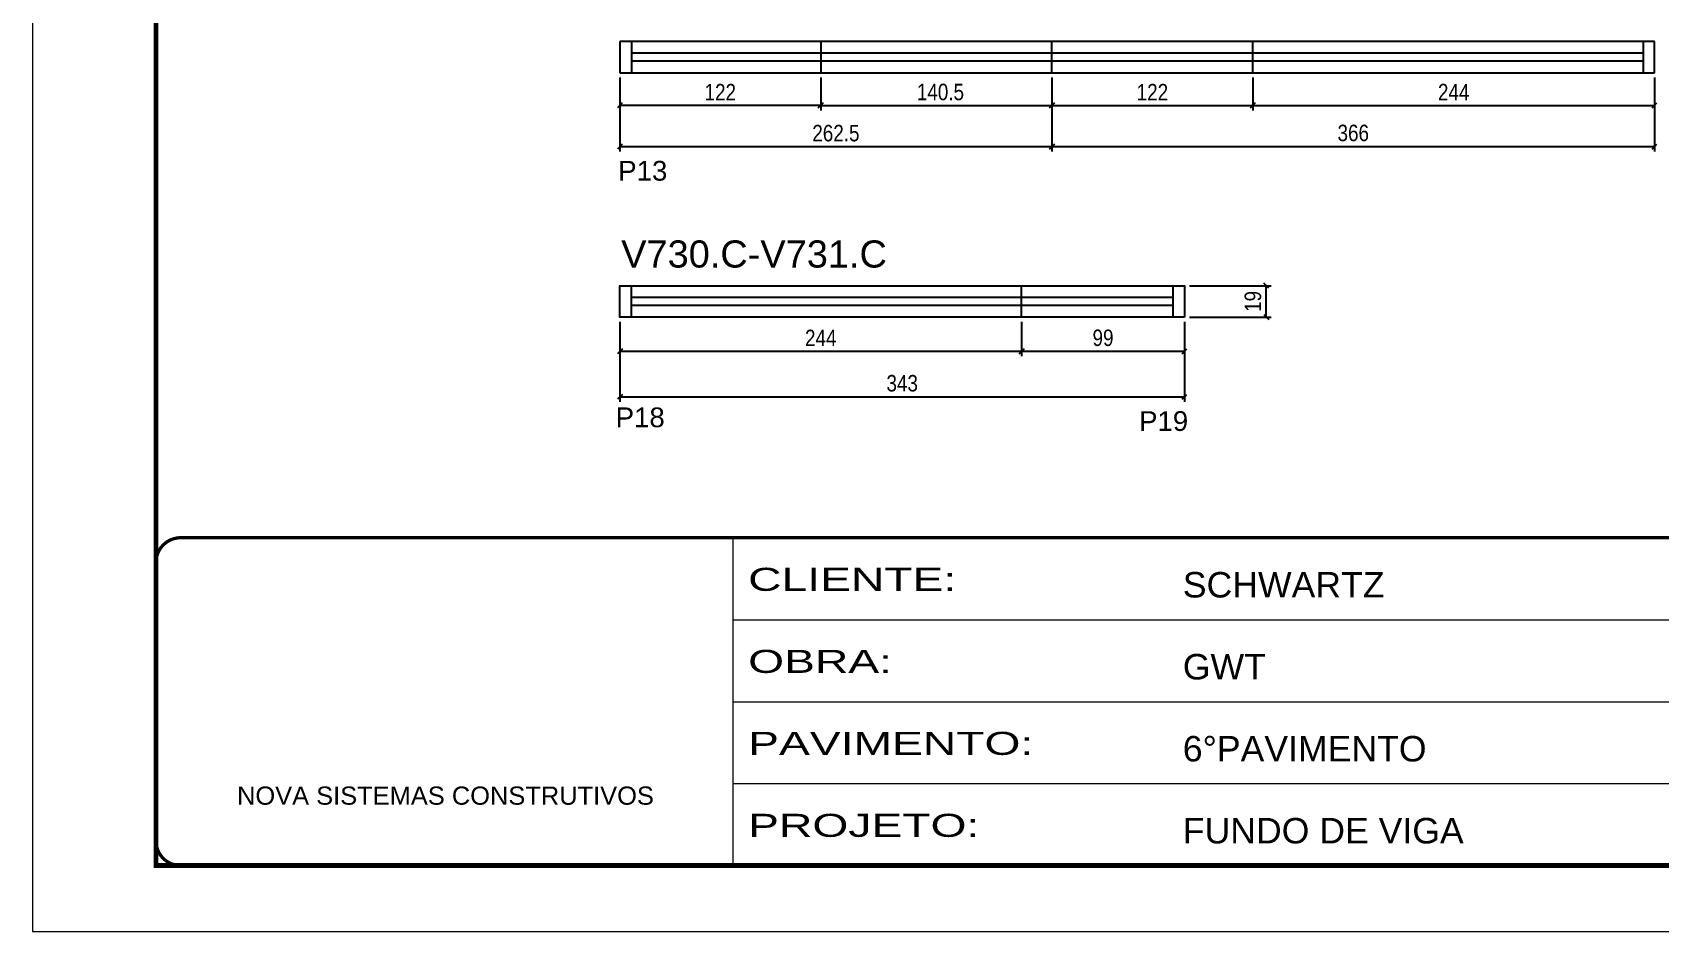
# Model space of a CAD drawing. Extents: x 3245 to 12416, y 917 to 10295.
# Drawn here: x 4844 to 5832, y 6660 to 7206 of the extents above; entities that cross this region are included whole.
import ezdxf

# ---------------------------------------------------------------- set-up
doc = ezdxf.new("R2010")
doc.units = 0
doc.linetypes.add('CONTINUO', pattern=[0])
doc.linetypes.add('DASHED', pattern=[0.75, 0.5, -0.25])
for name, color, linetype in [('5', 5, 'Continuous'), ('COTA', 241, 'Continuous'), ('NOMENCLATURA', 7, 'Continuous'), ('Painéis', 200, 'Continuous'), ('SARR_2.2x7', 40, 'Continuous')]:
    doc.layers.add(name, color=color, linetype=linetype)
doc.layers.add('Folhas', color=255, linetype='Continuous', lineweight=9)
doc.layers.add('SARRAFO DE PRESSAO', color=251, linetype='DASHED', lineweight=9)
doc.styles.add('ARIAL', font='arial.ttf')
doc.styles.add('COTA TECNICA', font='techl___.ttf', dxfattribs={"height": 10})
doc.styles.add('COTA TECNICA-50', font='techl___.ttf', dxfattribs={"height": 10})
doc.styles.get("Standard").update_dxf_attribs({"font": 'arial.ttf'})
doc.styles.add('Tecnologia', font='')
doc.styles.get('Tecnologia').set_extended_font_data('Forgotten Futurist')
doc.dimstyles.new('COTA PAINEL-50', dxfattribs={"dimtxt": 10, "dimasz": 3, "dimexe": 3, "dimexo": 3, "dimgap": 3, "dimtad": 1, "dimdec": 1, "dimzin": 12, "dimdsep": 46, "dimtxsty": 'COTA TECNICA-50', "dimblk1": 'OBLIQUE', "dimblk2": 'OBLIQUE', "dimsah": 1, "dimcen": 0.9, "dimclrd": 4, "dimclre": 4, "dimclrt": 240, "dimadec": 1, "dimazin": 3, "dimtfac": 1, "dimtdec": 1, "dimtmove": 0, "dimatfit": 3, "dimfxl": 1, "dimtolj": 1, "dimtzin": 12, "dimarcsym": 0})
doc.dimstyles.new('PAINEL', dxfattribs={"dimtxt": 10, "dimasz": 3, "dimexe": 3, "dimexo": 3, "dimgap": 3, "dimtad": 1, "dimdec": 1, "dimzin": 12, "dimdsep": 46, "dimtxsty": 'COTA TECNICA', "dimblk1": 'OBLIQUE', "dimblk2": 'OBLIQUE', "dimsah": 1, "dimcen": 0.9, "dimclrd": 4, "dimclre": 4, "dimclrt": 240, "dimadec": 1, "dimazin": 3, "dimtfac": 1, "dimtdec": 1, "dimtmove": 0, "dimatfit": 3, "dimfxl": 1, "dimtolj": 1, "dimtzin": 12, "dimarcsym": 0})

# ---------------------------------------------------------------- blocks, each defined once
blk = doc.blocks.new('9999999999')
at = {"color": 30, "linetype": 'CONTINUO'}
for p, q in [((98564.56, 34230.21), (98564.56, 34429.45)), ((98564.56, 34379.64), (99583.98, 34379.64)), ((98564.56, 34329.83), (99487.98, 34329.83)), ((98564.56, 34280.02), (99487.98, 34280.02))]:
    blk.add_line(p, q, dxfattribs=at)
at = {"color": 30, "linetype": 'CONTINUO', "const_width": 2}
blk.add_lwpolyline([(99583.98, 34230.21), (99583.98, 34414.45, 0.414214), (99568.98, 34429.45), (98228.98, 34429.45, 0.414214), (98213.98, 34414.45), (98213.98, 34245.21, 0.414214), (98228.98, 34230.21), (99583.98, 34230.21)], format="xyb", dxfattribs=at)
at = {"layer": 'Folhas'}
blk.add_lwpolyline([(98138.98, 34190.21), (99623.98, 34190.21), (99623.98, 35240.21), (98138.98, 35240.21)], close=True, dxfattribs=at)
at = {"layer": 'Folhas', "color": 30, "const_width": 3}
blk.add_lwpolyline([(98213.98, 34230.21), (99583.98, 34230.21), (99583.98, 35200.21), (98213.98, 35200.21)], close=True, dxfattribs=at)
at = {"color": 7, "linetype": 'Continuous', "ltscale": 5, "style": 'ARIAL'}
for s, height, p in [('SCHWARTZ', 15.483, (98837.68, 34393.13)), ('GWT', 15.483, (98837.68, 34343.32)), ('6°PAVIMENTO', 15.4829, (98837.68, 34293.51)), ('NOVA SISTEMAS CONSTRUTIVOS', 11.0592, (98263.19, 34267.21)), ('FUNDO DE VIGA', 15.4829, (98837.68, 34243.7))]:
    blk.add_text(s, height=height, dxfattribs=at).set_placement(p)
at = {"layer": 'Folhas', "color": 7, "style": 'Tecnologia', "width": 1.5}
for s, p in [('CLIENTE:', (98573.65, 34397.17)), ('OBRA:', (98573.65, 34347.31)), ('PAVIMENTO:', (98573.65, 34297.5)), ('PROJETO:', (98573.65, 34247.69))]:
    blk.add_text(s, height=14, dxfattribs=at).set_placement(p)
blk = doc.blocks.new('_Oblique')
at = {"color": 0, "linetype": 'ByBlock', "lineweight": -2}
blk.add_line((-0.5, -0.5), (0.5, 0.5), dxfattribs=at)
blk = doc.blocks.new('*D171')
at = {"layer": 'COTA', "color": 4, "linetype": 'ByBlock', "lineweight": -2, "transparency": 16777216}
for p, q in [((5200.58, 7178.93), (5200.58, 7159.05)), ((5322.58, 7178.93), (5322.58, 7159.05)), ((5322.58, 7162.05), (5200.58, 7162.05))]:
    blk.add_line(p, q, dxfattribs=at)
at = {"layer": 'Defpoints', "color": 0, "linetype": 'ByBlock', "transparency": 16777216}
for p in [(5200.58, 7181.93), (5322.58, 7181.93), (5200.58, 7162.05)]:
    blk.add_point(p, dxfattribs=at)
at = {"layer": 'COTA', "color": 4, "linetype": 'ByBlock', "lineweight": -2, "transparency": 16777216, "xscale": 3, "yscale": 3, "zscale": 3, "rotation": 180}
blk.add_blockref('_Oblique', (5200.58, 7162.05), dxfattribs=at)
at = {"layer": 'COTA', "color": 4, "linetype": 'ByBlock', "lineweight": -2, "transparency": 16777216, "xscale": 3, "yscale": 3, "zscale": 3}
blk.add_blockref('_Oblique', (5322.58, 7162.05), dxfattribs=at)
at = {"layer": 'COTA', "color": 240, "linetype": 'ByBlock', "transparency": 16777216, "insert": (5261.58, 7170.11), "char_height": 10, "attachment_point": 5, "style": 'COTA TECNICA-50'}
blk.add_mtext('\\A1;122', dxfattribs=at)
blk = doc.blocks.new('*D175')
at = {"layer": 'COTA', "color": 4, "linetype": 'ByBlock', "lineweight": -2, "transparency": 16777216}
for p, q in [((5322.58, 7178.93), (5322.58, 7159.05)), ((5463.08, 7178.93), (5463.08, 7159.05)), ((5322.58, 7162.05), (5463.08, 7162.05))]:
    blk.add_line(p, q, dxfattribs=at)
at = {"layer": 'Defpoints', "color": 0, "linetype": 'ByBlock', "transparency": 16777216}
for p in [(5322.58, 7181.93), (5463.08, 7181.93), (5463.08, 7162.05)]:
    blk.add_point(p, dxfattribs=at)
at = {"layer": 'COTA', "color": 4, "linetype": 'ByBlock', "lineweight": -2, "transparency": 16777216, "xscale": 3, "yscale": 3, "zscale": 3, "rotation": 180}
blk.add_blockref('_Oblique', (5322.58, 7162.05), dxfattribs=at)
at = {"layer": 'COTA', "color": 4, "linetype": 'ByBlock', "lineweight": -2, "transparency": 16777216, "xscale": 3, "yscale": 3, "zscale": 3}
blk.add_blockref('_Oblique', (5463.08, 7162.05), dxfattribs=at)
at = {"layer": 'COTA', "color": 240, "linetype": 'ByBlock', "transparency": 16777216, "insert": (5395.33, 7170.16), "char_height": 10, "attachment_point": 5, "style": 'COTA TECNICA-50'}
blk.add_mtext('\\A1;140.5', dxfattribs=at)
blk = doc.blocks.new('*D176')
at = {"layer": 'COTA', "color": 4, "linetype": 'ByBlock', "lineweight": -2, "transparency": 16777216}
for p, q in [((5463.08, 7178.93), (5463.08, 7134.05)), ((5829.08, 7178.93), (5829.08, 7134.05)), ((5463.08, 7137.05), (5829.08, 7137.05))]:
    blk.add_line(p, q, dxfattribs=at)
at = {"layer": 'Defpoints', "color": 0, "linetype": 'ByBlock', "transparency": 16777216}
for p in [(5463.08, 7181.93), (5829.08, 7181.93), (5829.08, 7137.05)]:
    blk.add_point(p, dxfattribs=at)
at = {"layer": 'COTA', "color": 4, "linetype": 'ByBlock', "lineweight": -2, "transparency": 16777216, "xscale": 3, "yscale": 3, "zscale": 3, "rotation": 180}
blk.add_blockref('_Oblique', (5463.08, 7137.05), dxfattribs=at)
at = {"layer": 'COTA', "color": 4, "linetype": 'ByBlock', "lineweight": -2, "transparency": 16777216, "xscale": 3, "yscale": 3, "zscale": 3}
blk.add_blockref('_Oblique', (5829.08, 7137.05), dxfattribs=at)
at = {"layer": 'COTA', "color": 240, "linetype": 'ByBlock', "transparency": 16777216, "insert": (5646.08, 7145.27), "char_height": 10, "attachment_point": 5, "style": 'COTA TECNICA-50'}
blk.add_mtext('\\A1;366', dxfattribs=at)
blk = doc.blocks.new('*D172')
at = {"layer": 'COTA', "color": 4, "lineweight": -2, "transparency": 16777216}
for p, q in [((5200.58, 7178.93), (5200.58, 7134.05)), ((5463.08, 7178.93), (5463.08, 7134.05)), ((5200.58, 7137.05), (5463.08, 7137.05))]:
    blk.add_line(p, q, dxfattribs=at)
at = {"layer": 'Defpoints', "color": 0, "transparency": 16777216}
for p in [(5200.58, 7181.93), (5463.08, 7181.93), (5463.08, 7137.05)]:
    blk.add_point(p, dxfattribs=at)
at = {"layer": 'COTA', "color": 4, "lineweight": -2, "transparency": 16777216, "xscale": 3, "yscale": 3, "zscale": 3, "rotation": 180}
blk.add_blockref('_Oblique', (5200.58, 7137.05), dxfattribs=at)
at = {"layer": 'COTA', "color": 4, "lineweight": -2, "transparency": 16777216, "xscale": 3, "yscale": 3, "zscale": 3}
blk.add_blockref('_Oblique', (5463.08, 7137.05), dxfattribs=at)
at = {"layer": 'COTA', "color": 240, "transparency": 16777216, "insert": (5331.83, 7145.16), "char_height": 10, "attachment_point": 5, "style": 'COTA TECNICA'}
blk.add_mtext('\\A1;262.5', dxfattribs=at)
blk = doc.blocks.new('*D173')
at = {"layer": 'COTA', "color": 4, "lineweight": -2, "transparency": 16777216}
for p, q in [((5463.08, 7178.93), (5463.08, 7159.05)), ((5585.08, 7178.93), (5585.08, 7159.05)), ((5463.08, 7162.05), (5585.08, 7162.05))]:
    blk.add_line(p, q, dxfattribs=at)
at = {"layer": 'Defpoints', "color": 0, "transparency": 16777216}
for p in [(5463.08, 7181.93), (5585.08, 7181.93), (5585.08, 7162.05)]:
    blk.add_point(p, dxfattribs=at)
at = {"layer": 'COTA', "color": 4, "lineweight": -2, "transparency": 16777216, "xscale": 3, "yscale": 3, "zscale": 3, "rotation": 180}
blk.add_blockref('_Oblique', (5463.08, 7162.05), dxfattribs=at)
at = {"layer": 'COTA', "color": 4, "lineweight": -2, "transparency": 16777216, "xscale": 3, "yscale": 3, "zscale": 3}
blk.add_blockref('_Oblique', (5585.08, 7162.05), dxfattribs=at)
at = {"layer": 'COTA', "color": 240, "transparency": 16777216, "insert": (5524.08, 7170.11), "char_height": 10, "attachment_point": 5, "style": 'COTA TECNICA'}
blk.add_mtext('\\A1;122', dxfattribs=at)
blk = doc.blocks.new('*D174')
at = {"layer": 'COTA', "color": 4, "lineweight": -2, "transparency": 16777216}
for p, q in [((5585.08, 7178.93), (5585.08, 7159.05)), ((5829.08, 7178.93), (5829.08, 7159.05)), ((5585.08, 7162.05), (5829.08, 7162.05))]:
    blk.add_line(p, q, dxfattribs=at)
at = {"layer": 'Defpoints', "color": 0, "transparency": 16777216}
for p in [(5585.08, 7181.93), (5829.08, 7181.93), (5829.08, 7162.05)]:
    blk.add_point(p, dxfattribs=at)
at = {"layer": 'COTA', "color": 4, "lineweight": -2, "transparency": 16777216, "xscale": 3, "yscale": 3, "zscale": 3, "rotation": 180}
blk.add_blockref('_Oblique', (5585.08, 7162.05), dxfattribs=at)
at = {"layer": 'COTA', "color": 4, "lineweight": -2, "transparency": 16777216, "xscale": 3, "yscale": 3, "zscale": 3}
blk.add_blockref('_Oblique', (5829.08, 7162.05), dxfattribs=at)
at = {"layer": 'COTA', "color": 240, "transparency": 16777216, "insert": (5707.08, 7170.13), "char_height": 10, "attachment_point": 5, "style": 'COTA TECNICA'}
blk.add_mtext('\\A1;244', dxfattribs=at)
blk = doc.blocks.new('*D365')
at = {"layer": 'COTA', "color": 4, "linetype": 'ByBlock', "lineweight": -2, "transparency": 16777216}
for p, q in [((5200.6, 7030.46), (5200.6, 6981.97)), ((5543.58, 7030.46), (5543.58, 6981.97)), ((5200.6, 6984.97), (5543.58, 6984.97))]:
    blk.add_line(p, q, dxfattribs=at)
at = {"layer": 'Defpoints', "color": 0, "linetype": 'ByBlock', "transparency": 16777216}
for p in [(5200.6, 7033.46), (5543.58, 7033.46), (5543.58, 6984.97)]:
    blk.add_point(p, dxfattribs=at)
at = {"layer": 'COTA', "color": 4, "linetype": 'ByBlock', "lineweight": -2, "transparency": 16777216, "xscale": 3, "yscale": 3, "zscale": 3, "rotation": 180}
blk.add_blockref('_Oblique', (5200.6, 6984.97), dxfattribs=at)
at = {"layer": 'COTA', "color": 4, "linetype": 'ByBlock', "lineweight": -2, "transparency": 16777216, "xscale": 3, "yscale": 3, "zscale": 3}
blk.add_blockref('_Oblique', (5543.58, 6984.97), dxfattribs=at)
at = {"layer": 'COTA', "color": 240, "linetype": 'ByBlock', "transparency": 16777216, "insert": (5372.09, 6993.19), "char_height": 10, "attachment_point": 5, "style": 'COTA TECNICA-50'}
blk.add_mtext('\\A1;343', dxfattribs=at)
blk = doc.blocks.new('*D368')
at = {"layer": 'COTA', "color": 4, "linetype": 'ByBlock', "lineweight": -2, "transparency": 16777216}
for p, q in [((5546.58, 7052.46), (5596.25, 7052.46)), ((5593.25, 7033.46), (5593.25, 7052.46)), ((5546.58, 7033.46), (5596.25, 7033.46))]:
    blk.add_line(p, q, dxfattribs=at)
at = {"layer": 'Defpoints', "color": 0, "linetype": 'ByBlock', "transparency": 16777216}
for p in [(5543.58, 7052.46), (5593.25, 7052.46), (5543.58, 7033.46)]:
    blk.add_point(p, dxfattribs=at)
at = {"layer": 'COTA', "color": 4, "linetype": 'ByBlock', "lineweight": -2, "transparency": 16777216, "xscale": 3, "yscale": 3, "zscale": 3}
for p, rotation in [((5593.25, 7052.46), 90), ((5593.25, 7033.46), 270)]:
    blk.add_blockref('_Oblique', p, dxfattribs=dict(at, rotation=rotation))
at = {"layer": 'COTA', "color": 240, "linetype": 'ByBlock', "transparency": 16777216, "insert": (5585.17, 7042.96), "char_height": 10, "attachment_point": 5, "rotation": 90, "style": 'COTA TECNICA-50'}
blk.add_mtext('\\A1;19', dxfattribs=at)
blk = doc.blocks.new('*D366')
at = {"layer": 'COTA', "color": 4, "lineweight": -2, "transparency": 16777216}
for p, q in [((5200.6, 7030.46), (5200.6, 7009.71)), ((5444.6, 7030.46), (5444.6, 7009.71)), ((5200.6, 7012.71), (5444.6, 7012.71))]:
    blk.add_line(p, q, dxfattribs=at)
at = {"layer": 'Defpoints', "color": 0, "transparency": 16777216}
for p in [(5200.6, 7033.46), (5444.6, 7033.46), (5444.6, 7012.71)]:
    blk.add_point(p, dxfattribs=at)
at = {"layer": 'COTA', "color": 4, "lineweight": -2, "transparency": 16777216, "xscale": 3, "yscale": 3, "zscale": 3, "rotation": 180}
blk.add_blockref('_Oblique', (5200.6, 7012.71), dxfattribs=at)
at = {"layer": 'COTA', "color": 4, "lineweight": -2, "transparency": 16777216, "xscale": 3, "yscale": 3, "zscale": 3}
blk.add_blockref('_Oblique', (5444.6, 7012.71), dxfattribs=at)
at = {"layer": 'COTA', "color": 240, "transparency": 16777216, "insert": (5322.6, 7020.79), "char_height": 10, "attachment_point": 5, "style": 'COTA TECNICA'}
blk.add_mtext('\\A1;244', dxfattribs=at)
blk = doc.blocks.new('*D367')
at = {"layer": 'COTA', "color": 4, "lineweight": -2, "transparency": 16777216}
for p, q in [((5444.6, 7030.46), (5444.6, 7009.71)), ((5543.58, 7030.46), (5543.58, 7009.71)), ((5444.6, 7012.71), (5543.58, 7012.71))]:
    blk.add_line(p, q, dxfattribs=at)
at = {"layer": 'Defpoints', "color": 0, "transparency": 16777216}
for p in [(5444.6, 7033.46), (5543.58, 7033.46), (5543.58, 7012.71)]:
    blk.add_point(p, dxfattribs=at)
at = {"layer": 'COTA', "color": 4, "lineweight": -2, "transparency": 16777216, "xscale": 3, "yscale": 3, "zscale": 3, "rotation": 180}
blk.add_blockref('_Oblique', (5444.6, 7012.71), dxfattribs=at)
at = {"layer": 'COTA', "color": 4, "lineweight": -2, "transparency": 16777216, "xscale": 3, "yscale": 3, "zscale": 3}
blk.add_blockref('_Oblique', (5543.58, 7012.71), dxfattribs=at)
at = {"layer": 'COTA', "color": 240, "transparency": 16777216, "insert": (5494.09, 7020.8), "char_height": 10, "attachment_point": 5, "style": 'COTA TECNICA'}
blk.add_mtext('\\A1;99', dxfattribs=at)

msp = doc.modelspace()

# ---------------------------------------------------------------- linework, layer by layer
at = {"layer": 'Painéis', "linetype": 'Continuous'}
for p, q in [((5829.08, 7200.93), (5200.58, 7200.93)), ((5200.58, 7200.93), (5200.58, 7181.93)), ((5322.58, 7200.93), (5322.58, 7181.93)), ((5463.08, 7181.93), (5463.08, 7200.93)), ((5585.08, 7181.93), (5585.08, 7200.93)), ((5829.08, 7181.93), (5829.08, 7200.93)), ((5200.58, 7181.93), (5829.08, 7181.93)), ((5444.6, 7033.46), (5444.59, 7052.46))]:
    msp.add_line(p, q, dxfattribs=at)
msp.add_lwpolyline([(5543.58, 7033.46), (5200.6, 7033.46), (5200.58, 7052.46), (5543.58, 7052.46)], close=True, dxfattribs=at)
at = {"layer": 'SARR_2.2x7', "linetype": 'Continuous'}
for p, q in [((5207.58, 7200.93), (5207.58, 7181.93)), ((5822.08, 7200.93), (5822.08, 7181.93)), ((5207.58, 7193.93), (5322.58, 7193.93)), ((5322.58, 7188.93), (5207.58, 7188.93)), ((5322.58, 7193.93), (5463.08, 7193.93)), ((5463.08, 7188.93), (5322.58, 7188.93)), ((5463.08, 7193.93), (5822.08, 7193.93)), ((5822.08, 7188.93), (5463.08, 7188.93)), ((5207.6, 7033.46), (5207.59, 7052.46)), ((5536.58, 7052.46), (5536.58, 7033.46)), ((5207.59, 7045.46), (5536.58, 7045.46)), ((5536.58, 7040.46), (5207.6, 7040.46))]:
    msp.add_line(p, q, dxfattribs=at)

# ---------------------------------------------------------------- block references
at = {"layer": 'SARRAFO DE PRESSAO', "color": 6, "linetype": 'ByBlock'}
msp.add_blockref('9999999999', (-93295.13, -27530.07), dxfattribs=at)

# ---------------------------------------------------------------- texts
at = {"layer": '5', "linetype": 'Continuous'}
for s, rotation, p in [('P13', 0.00004, (5199.61, 7116.35)), ('P18', 359.99996, (5198.04, 6966.53)), ('P19', 359.99996, (5515.99, 6964.27))]:
    msp.add_text(s, height=12, rotation=rotation, dxfattribs=at).set_placement(p)
at = {"layer": 'NOMENCLATURA', "linetype": 'Continuous'}
msp.add_text('V730.C-V731.C', height=16.5, dxfattribs=at).set_placement((5201.4, 7063.53))

# ---------------------------------------------------------------- dimensions: what is measured, and where the dimension line sits
at = {"layer": 'COTA', "linetype": 'ByBlock'}
for base, p1, p2, angle, picture, middle in [((5200.58, 7162.05), (5322.58, 7181.93), (5200.58, 7181.93), 180, '*D171', (5261.58, 7170.11)), ((5593.25, 7052.46), (5543.58, 7033.46), (5543.58, 7052.46), 90, '*D368', (5585.17, 7042.96))]:
    dim = msp.add_linear_dim(base=base, p1=p1, p2=p2, angle=angle, dimstyle='COTA PAINEL-50', override={"dimarcsym": 1}, dxfattribs=at)
    dim.commit()
    dim.dimension.update_dxf_attribs({"geometry": picture, "text_midpoint": middle})
at = {"layer": 'COTA'}
for base, p1, p2, picture, middle in [((5463.08, 7137.05), (5200.58, 7181.93), (5463.08, 7181.93), '*D172', (5331.83, 7145.16)), ((5585.08, 7162.05), (5463.08, 7181.93), (5585.08, 7181.93), '*D173', (5524.08, 7170.11)), ((5444.6, 7012.71), (5200.6, 7033.46), (5444.6, 7033.46), '*D366', (5322.6, 7020.79))]:
    dim = msp.add_linear_dim(base=base, p1=p1, p2=p2, dimstyle='PAINEL', dxfattribs=at)
    dim.commit()
    dim.dimension.update_dxf_attribs({"geometry": picture, "text_midpoint": middle})
at = {"layer": 'COTA', "linetype": 'ByBlock'}
dim = msp.add_linear_dim(base=(5463.08, 7162.05), p1=(5322.58, 7181.93), p2=(5463.08, 7181.93), dimstyle='COTA PAINEL-50', override={"dimarcsym": 1}, dxfattribs=at)
dim.commit()
dim.dimension.update_dxf_attribs({"geometry": '*D175', "text_midpoint": (5395.33, 7162.05), "dimtype": 160})
for base, p1, p2, override, picture, middle in [((5829.08, 7137.05), (5463.08, 7181.93), (5829.08, 7181.93), {"dimtmove": 1, "dimarcsym": 1}, '*D176', (5646.08, 7145.27)), ((5543.58, 6984.97), (5200.6, 7033.46), (5543.58, 7033.46), {"dimarcsym": 1}, '*D365', (5372.09, 6993.19))]:
    dim = msp.add_linear_dim(base=base, p1=p1, p2=p2, dimstyle='COTA PAINEL-50', override=override, dxfattribs=at)
    dim.commit()
    dim.dimension.update_dxf_attribs({"geometry": picture, "text_midpoint": middle})
at = {"layer": 'COTA'}
for base, p1, p2, picture, middle in [((5829.08, 7162.05), (5585.08, 7181.93), (5829.08, 7181.93), '*D174', (5707.08, 7170.13)), ((5543.58, 7012.71), (5444.6, 7033.46), (5543.58, 7033.46), '*D367', (5494.09, 7020.8))]:
    dim = msp.add_linear_dim(base=base, p1=p1, p2=p2, dimstyle='PAINEL', override={"dimtmove": 1}, dxfattribs=at)
    dim.commit()
    dim.dimension.update_dxf_attribs({"geometry": picture, "text_midpoint": middle})

doc.saveas('drawing.dxf')
